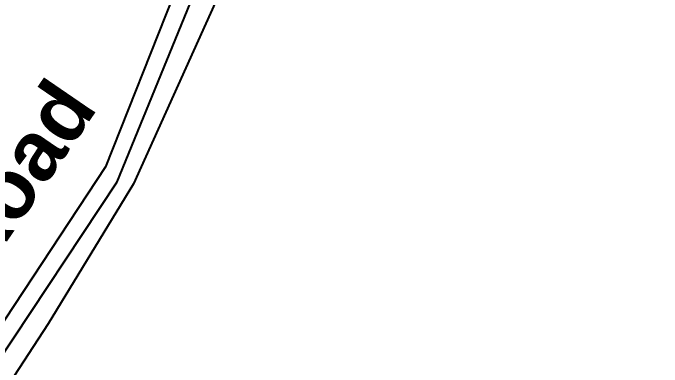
# Model space of a CAD drawing. Header units: metres. Extents: x 125.25 to 127.94, y 109.47 to 110.92.
# Drawn here: x 126.0641 to 126.1739, y 109.9961 to 110.056 of the extents above; entities that cross this region are included whole.
import ezdxf

# ---------------------------------------------------------------- set-up
doc = ezdxf.new("R2010")
doc.units = ezdxf.units.M
doc.linetypes.add('DASHED2', pattern=[0.375, 0.25, -0.125])
doc.linetypes.add('DASHEDX2', pattern=[38.1, 25.4, -12.7])
doc.styles.get("Standard").update_dxf_attribs({"font": 'arial.ttf'})

msp = doc.modelspace()

# ---------------------------------------------------------------- linework, layer by layer
at = {"color": 18, "linetype": 'DASHEDX2', "true_color": 0x000000}
for p, q in [((126.094, 110.06608), (126.07975, 110.03)), ((126.07975, 110.03), (126.04489, 109.97725))]:
    msp.add_line(p, q, dxfattribs=at)
at = {"color": 1, "linetype": 'DASHED2', "lineweight": 25, "ltscale": 0.015}
msp.add_lwpolyline([(125.93186, 109.8689), (125.98224, 109.89677), (125.99363, 109.903), (126.00091, 109.91024), (126.01424, 109.9293), (126.02376, 109.94527), (126.02777, 109.95242), (126.04566, 109.97308), (126.08168, 110.02743), (126.09647, 110.06358), (126.1197, 110.09339), (126.12715, 110.11093), (126.15062, 110.14508), (126.17508, 110.19733), (126.32204, 110.33736)], dxfattribs=at)
at = {"color": 18, "linetype": 'DASHEDX2', "true_color": 0x000000}
msp.add_lwpolyline([(126.32458, 110.33534), (126.17796, 110.19604), (126.15462, 110.14443), (126.1308, 110.11123), (126.12282, 110.09234), (126.10053, 110.06276), (126.08445, 110.02711), (126.07002, 110.00339), (126.0489, 109.97113), (126.02943, 109.94675), (126.01647, 109.92407)], dxfattribs=at)

# ---------------------------------------------------------------- texts
at = {"color": 18, "true_color": 0x000000, "insert": (125.98479, 109.92227), "char_height": 0.01, "attachment_point": 1, "rotation": 55.5895}
msp.add_mtext_dynamic_manual_height_columns('\\pi0.0030245;{\\fArial|b1|i0|c0|p34;\\H1.0833x;←\\H0.92311x;Trambak Ring Road}', width=0.1516705, gutter_width=1.51605, heights=[0], dxfattribs=at)

doc.saveas('drawing.dxf')
